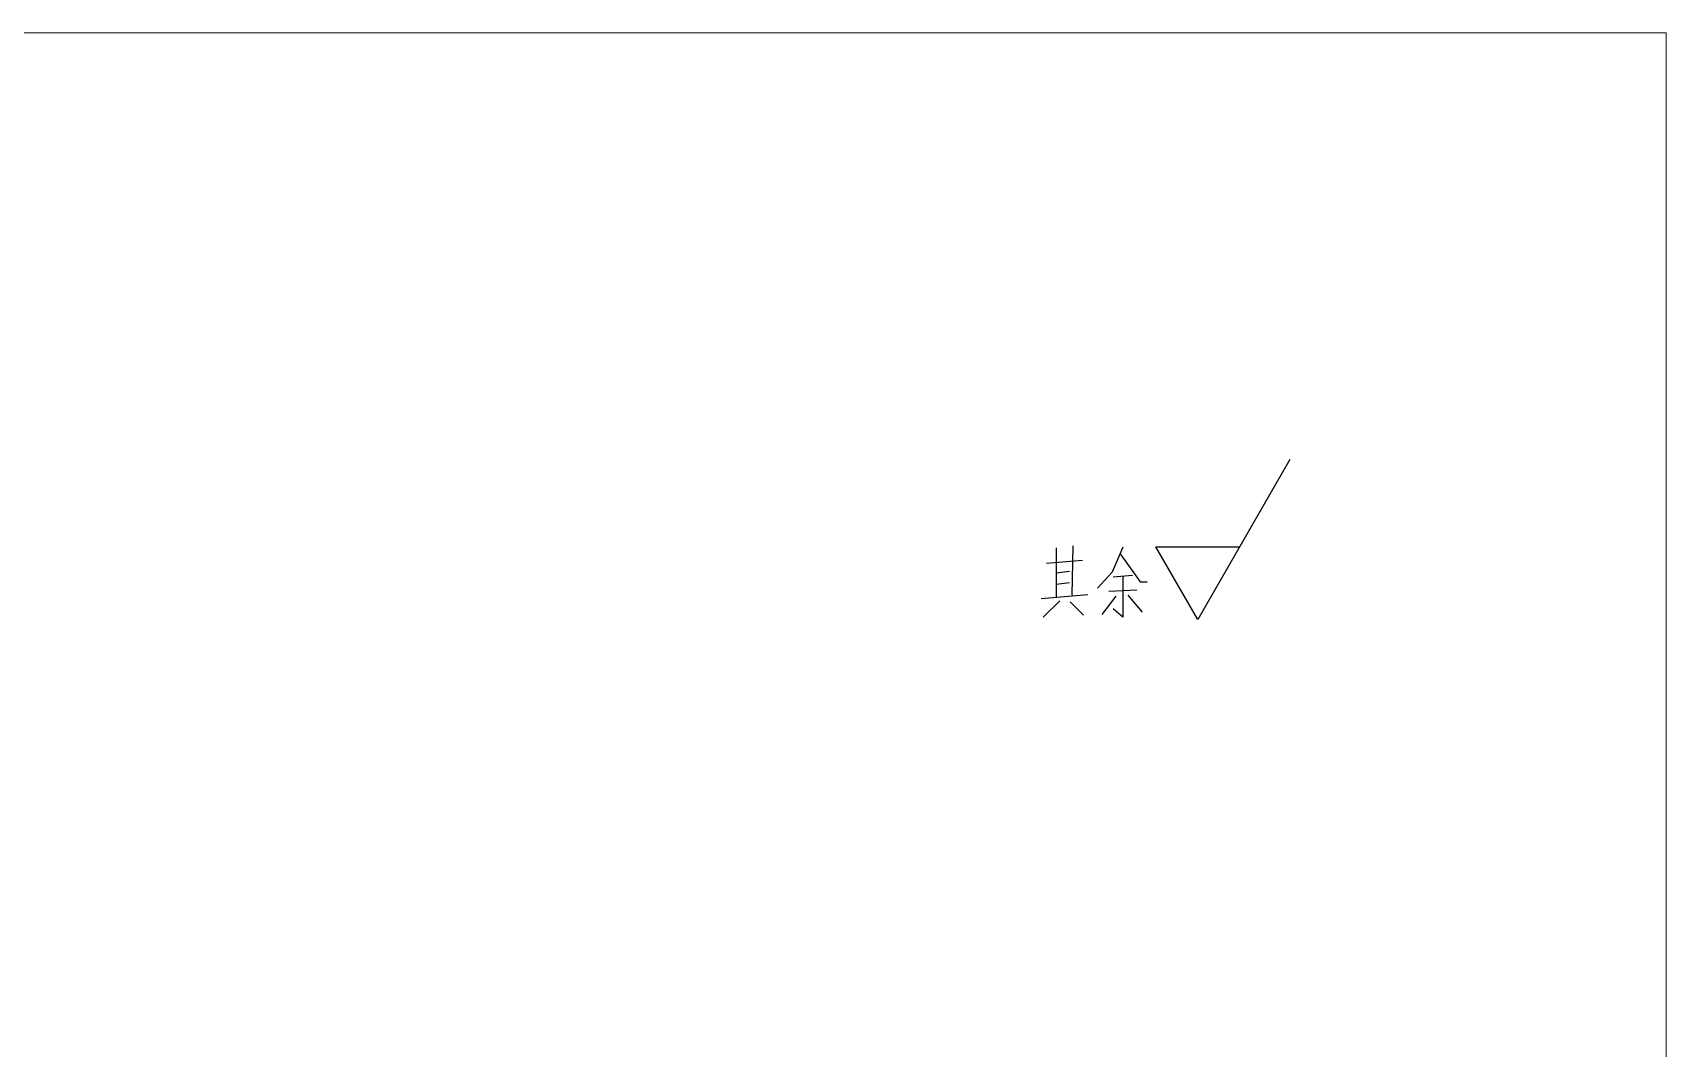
# Model space of a CAD drawing. Header units: centimetres. Extents: x -20.7 to 20.7, y -14.5 to 14.5.
# Drawn here: x 8.64 to 19.89, y 6.91 to 13.9 of the extents above; entities that cross this region are included whole.
import ezdxf

# ---------------------------------------------------------------- set-up
doc = ezdxf.new("R2010")
doc.units = ezdxf.units.CM
doc.header["$MEASUREMENT"] = 0
doc.layers.add('layer 1', color=7, linetype='Continuous')

msp = doc.modelspace()

# ---------------------------------------------------------------- linework, layer by layer
at = {"layer": 'layer 1', "lineweight": 9}
msp.add_open_spline([(19.88612, 13.89874), (19.88612, 13.89874), (-20.11465, 13.89874), (-20.11465, 13.89874), (-20.11465, 13.89874), (-20.11465, 13.89874), (-20.11465, -13.80208), (-20.11465, -13.80208)], degree=3, knots=[0, 0, 0, 0, 0.33333333, 0.33333333, 0.33333333, 0.33333333, 1, 1, 1, 1], dxfattribs=at)
msp.add_open_spline([(19.88612, -13.80208), (19.88612, -13.80208), (19.88612, 13.89874), (19.88612, 13.89874)], degree=3, dxfattribs=at)
at = {"layer": 'layer 1', "lineweight": 25}
for points in [[(17.29532, 10.9608), (17.29532, 10.9608), (16.66032, 9.86014), (16.66032, 9.86014), (16.66032, 9.86014), (16.66032, 9.86014), (16.37245, 10.35967), (16.37245, 10.35967)], [(16.14385, 10.35755), (16.14385, 10.35755), (16.07188, 10.1861), (16.07188, 10.1861), (16.07188, 10.1861), (16.07188, 10.1861), (15.97028, 10.07604), (15.97028, 10.07604)], [(16.14385, 10.15859), (16.14385, 10.15859), (16.14385, 9.87707), (16.14385, 9.87707), (16.14385, 9.87707), (16.14385, 9.87707), (16.07823, 9.93422), (16.07823, 9.93422)]]:
    msp.add_open_spline(points, degree=3, knots=[0, 0, 0, 0, 0.33333333, 0.33333333, 0.33333333, 0.33333333, 1, 1, 1, 1], dxfattribs=at)
for points in [[(15.68665, 10.35332), (15.68665, 10.35332), (15.68665, 10.01677), (15.68665, 10.01677)], [(15.80095, 10.36814), (15.80095, 10.36814), (15.7946, 10.02735), (15.7946, 10.02735)], [(16.37245, 10.35967), (16.37245, 10.35967), (16.9503, 10.35967), (16.9503, 10.35967)], [(15.61892, 10.24749), (15.61892, 10.24749), (15.86657, 10.26865), (15.86657, 10.26865)], [(16.12692, 10.3131), (16.12692, 10.3131), (16.2645, 10.12049), (16.2645, 10.12049)], [(15.68665, 10.18187), (15.68665, 10.18187), (15.77767, 10.19245), (15.77767, 10.19245)], [(16.07823, 10.15435), (16.07823, 10.15435), (16.21158, 10.16494), (16.21158, 10.16494)], [(15.58293, 10.00407), (15.58293, 10.00407), (15.90255, 10.03159), (15.90255, 10.03159)], [(15.68665, 10.10355), (15.68665, 10.10355), (15.77767, 10.11414), (15.77767, 10.11414)], [(16.09728, 10.021), (16.09728, 10.021), (15.99992, 9.894), (15.99992, 9.894)], [(16.0486, 10.05487), (16.0486, 10.05487), (16.24122, 10.06545), (16.24122, 10.06545)], [(16.17983, 10.02735), (16.17983, 10.02735), (16.2772, 9.91094), (16.2772, 9.91094)], [(16.2645, 10.12049), (16.2645, 10.12049), (16.31318, 10.12049), (16.31318, 10.12049)], [(15.59563, 9.87707), (15.59563, 9.87707), (15.70993, 9.98925), (15.70993, 9.98925)], [(15.7819, 9.9829), (15.7819, 9.9829), (15.87292, 9.88977), (15.87292, 9.88977)]]:
    msp.add_open_spline(points, degree=3, dxfattribs=at)

doc.saveas('drawing.dxf')
